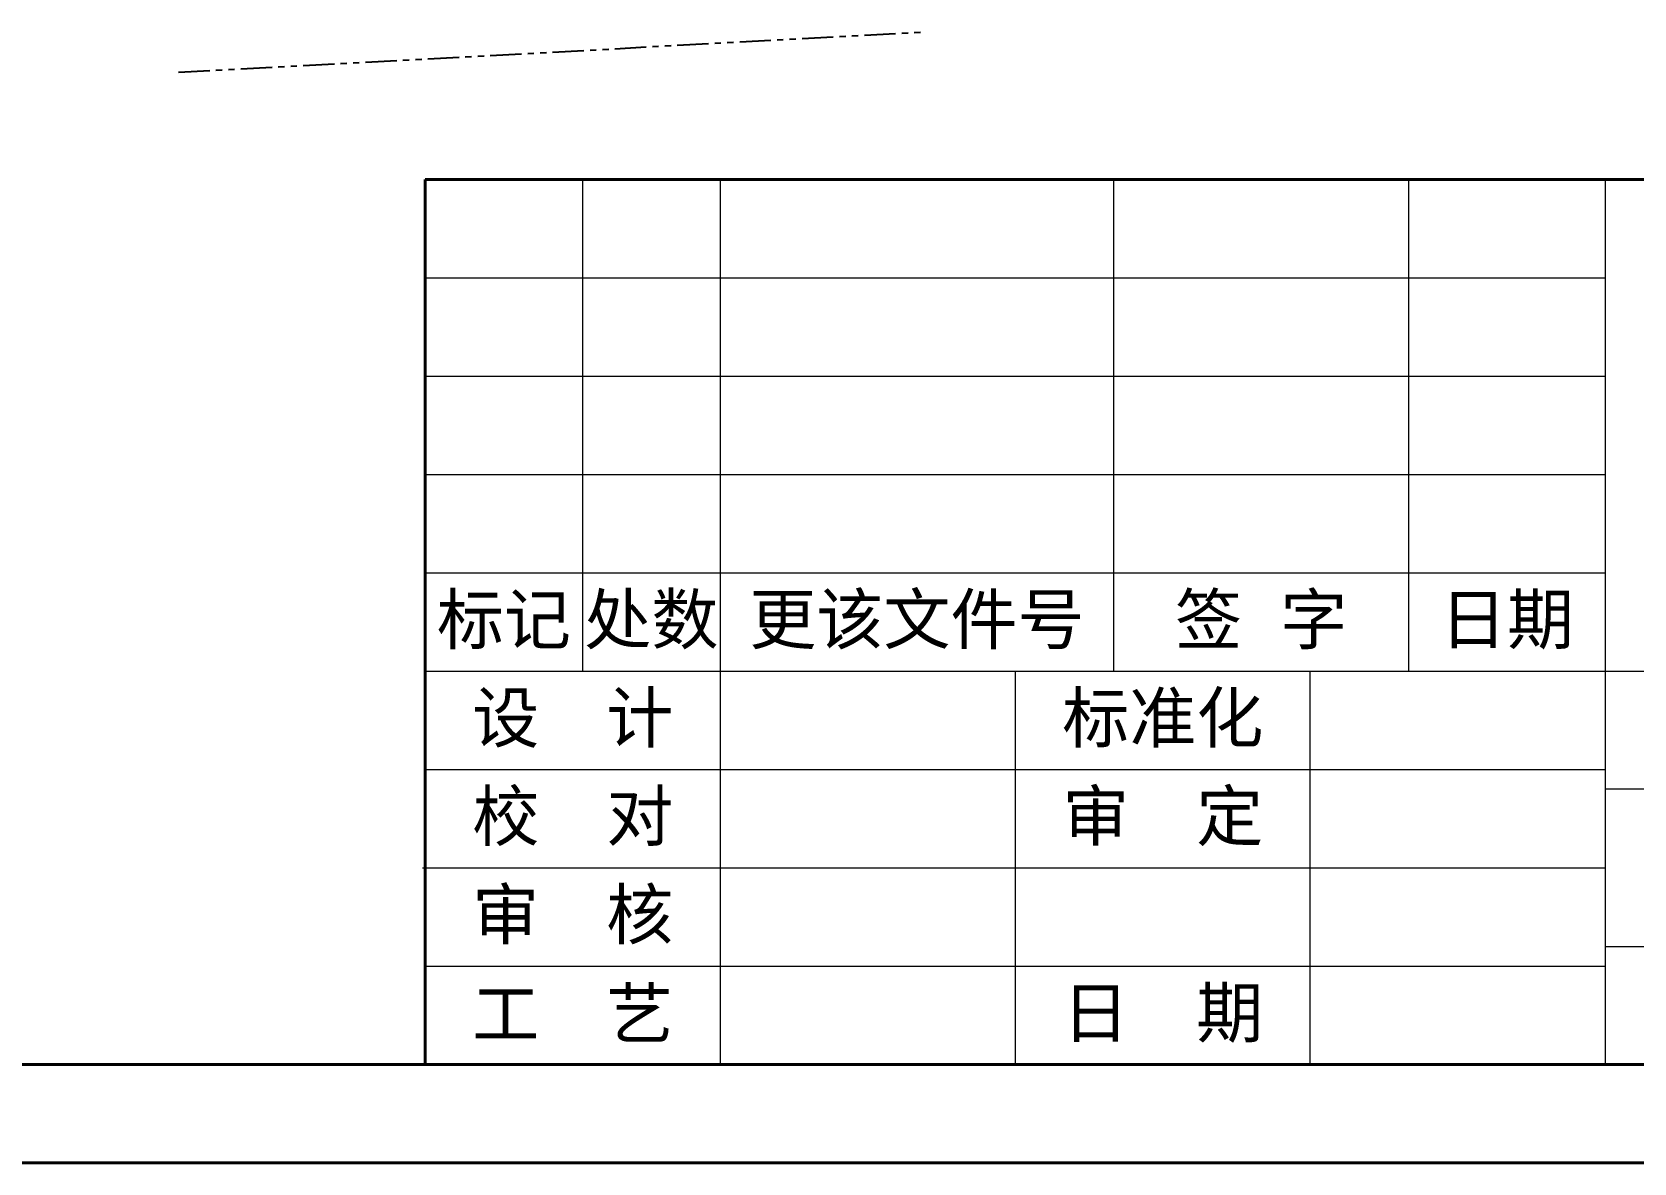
# Model space of a CAD drawing. Header units: millimetres. Extents: x 2384 to 4064, y 886 to 2074.
# Drawn here: x 3244.1 to 3570, y 886.4 to 1116.4 of the extents above; entities that cross this region are included whole.
import ezdxf

# ---------------------------------------------------------------- set-up
doc = ezdxf.new("R2010")
doc.units = ezdxf.units.MM
doc.linetypes.add('PHANTOM', pattern=[12.7, 6.35, -1.27, 1.27, -1.27, 1.27, -1.27])
for name, color, linetype, lineweight in [('文字', 7, 'Continuous', 13), ('粗实线', 7, 'Continuous', 40), ('细实线', 3, 'Continuous', 13)]:
    doc.layers.add(name, color=color, linetype=linetype, lineweight=lineweight)
doc.styles.get("Standard").update_dxf_attribs({"font": 'arial.ttf'})

msp = doc.modelspace()

# ---------------------------------------------------------------- linework, layer by layer
at = {"color": 7, "linetype": 'PHANTOM', "lineweight": 25}
msp.add_line((3273.936, 1108.224), (3425.177, 1116.411), dxfattribs=at)
at = {"layer": '粗实线'}
for p, q in [((3324.122, 1086.426), (3324.122, 906.426)), ((4044.122, 1086.426), (3324.122, 1086.426)), ((2484.122, 906.426), (4044.122, 906.426)), ((2384.122, 886.426), (4064.122, 886.426))]:
    msp.add_line(p, q, dxfattribs=at)
at = {"layer": '细实线'}
for p, q in [((3356.122, 1086.426), (3356.122, 986.426)), ((3384.122, 1086.426), (3384.122, 986.426)), ((3464.122, 1086.426), (3464.122, 986.426)), ((3524.122, 1086.426), (3524.122, 986.426)), ((3564.122, 1086.426), (3564.122, 906.426)), ((3324.122, 1066.426), (3564.122, 1066.426)), ((3564.122, 1066.426), (3564.122, 906.426)), ((3324.122, 1046.426), (3564.122, 1046.426)), ((3324.122, 1026.426), (3564.122, 1026.426)), ((3324.122, 1006.426), (3564.122, 1006.426)), ((3324.122, 986.426), (3804.122, 986.426)), ((3384.122, 986.426), (3384.122, 906.426)), ((3444.122, 986.426), (3444.122, 906.426)), ((3504.122, 906.426), (3504.122, 986.426)), ((3324.122, 966.426), (3564.122, 966.426)), ((3804.122, 962.426), (3564.122, 962.426)), ((3323.569, 946.426), (3564.122, 946.426)), ((3564.122, 930.426), (3804.122, 930.426)), ((3324.122, 926.426), (3564.122, 926.426))]:
    msp.add_line(p, q, dxfattribs=at)

# ---------------------------------------------------------------- texts
at = {"layer": '文字', "char_height": 10, "width": 288, "attachment_point": 5}
for s, insert in [('{\\fSimSun|b0|i0|c134|p2;更该文件号}', (3424.122, 996.426)), ('{\\fSimSun|b0|i0|c134|p54;签}  {\\fSimSun|b0|i0|c134|p54;字}', (3494.122, 996.426)), ('{\\fSimSun|b0|i0|c134|p2;标记}', (3340.122, 996.426)), ('{\\fSimSun|b0|i0|c134|p2;处数}', (3370.122, 996.426)), ('{\\fSimSun|b0|i0|c134|p54;日期}', (3544.122, 996.426)), ('{\\fSimSun|b0|i0|c134|p2;设  计}', (3354.122, 976.426)), ('{\\fSimSun|b0|i0|c134|p2;标准化}', (3474.122, 976.426)), ('{\\fSimSun|b0|i0|c134|p2;校  对}', (3354.122, 956.426)), ('{\\fSimSun|b0|i0|c134|p2;审  定}', (3474.122, 956.426)), ('{\\fSimSun|b0|i0|c134|p2;审  核}', (3354.122, 936.426)), ('{\\fSimSun|b0|i0|c134|p2;工  艺}', (3354.122, 916.426)), ('{\\fSimSun|b0|i0|c134|p2;日  期}', (3474.122, 916.426))]:
    msp.add_mtext(s, dxfattribs=dict(at, insert=insert))

doc.saveas('drawing.dxf')
